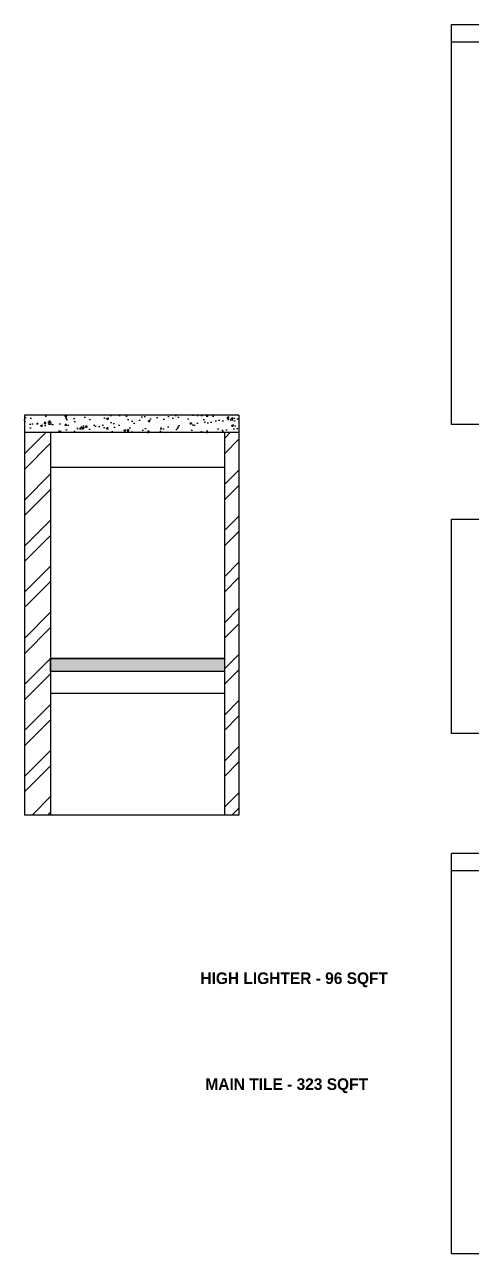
# Model space of a CAD drawing. Header units: inches. Extents: x 9636 to 21597, y -10243 to 557.
# Drawn here: x 11709.5 to 11863.8, y -4619.5 to -4195.4 of the extents above; entities that cross this region are included whole.
import ezdxf

# ---------------------------------------------------------------- set-up
doc = ezdxf.new("R2010")
doc.units = ezdxf.units.IN
doc.header["$MEASUREMENT"] = 0
doc.layers.add('IEL-HATCH-002', color=7, linetype='Continuous')
doc.styles.add('HEMI', font='stylu.ttf')

msp = doc.modelspace()

# ---------------------------------------------------------------- hatches: boundary and pattern name
at = {"layer": 'IEL-HATCH-002', "transparency": 33554687}
h = msp.add_hatch(dxfattribs=at)
h.set_pattern_fill('AR-CONC', color=9)
h.set_pattern_definition([(50, (0, 0), (7.1726018, -0.6275213), [0.75, -8.25]), (355, (0, 0), (-1.3875133, 7.5219213), [0.6, -6.6]), (100.451444, (0.598, -0.052), (5.7850885, 6.8944), [0.637402, -7.011421]), (46.1842, (0, 2), (10.672413, -1.655193), [1.125, -12.375]), (96.63564, (0.889, 1.862), (9.3466195, 9.741186), [0.956103, -10.517138]), (351.18416, (0, 2), (9.346619, 9.741186), [0.9, -9.9]), (21, (1, 1.5), (5.9690705, -4.026189), [0.75, -8.25]), (326, (1, 1.5), (2.4331533, 7.2515005), [0.6, -6.6]), (71.451445, (1.4974, 1.1645), (8.4022238, 3.2253115), [0.637402, -7.011421]), (37.5, (0, 0), (0.12159855, 3.32893854), [0, -6.52, 0, -6.7, 0, -6.625]), (7.5, (0, 0), (2.6306954, 3.9441171), [0, -3.82, 0, -6.37, 0, -2.525]), (327.5, (-2.23, 0), (5.33822436, -0.2255487), [0, -2.5, 0, -7.8, 0, -10.35]), (317.5, (-3.23, 0), (5.8318617, 1.0010498), [0, -3.25, 0, -5.18, 0, -7.35])])
h.paths.add_polyline_path([(11783.51, -4330.21), (11709.51, -4330.21), (11709.51, -4336.21), (11783.51, -4336.21)])
at = {"layer": 'IEL-HATCH-002', "true_color": 0xf27172, "transparency": 33554687}
h = msp.add_hatch(dxfattribs=at)
h.set_pattern_fill('ANSI32', color=11, scale=30)
h.paths.add_polyline_path([(11718.51, -4336.21), (11709.51, -4336.21), (11709.51, -4468.21), (11718.51, -4468.21)])
h.paths.add_polyline_path([(11783.51, -4336.21), (11778.51, -4336.21), (11778.51, -4468.21), (11783.51, -4468.21)])
at = {"layer": 'IEL-HATCH-002', "true_color": 0x000000, "transparency": 33554687}
h = msp.add_hatch(color=18, dxfattribs=at)
h.dxf.hatch_style = 1
h.set_gradient(color1=(244, 238, 81), color2=(199, 192, 184), name='CURVED')
h.paths.add_polyline_path([(11778.51, -4414.21), (11730.51, -4414.21), (11730.51, -4418.65), (11778.51, -4418.65)])
h.paths.add_polyline_path([(11730.51, -4414.21), (11718.51, -4414.21), (11718.51, -4418.65), (11730.51, -4418.65)])

# ---------------------------------------------------------------- linework, layer by layer
at = {"color": 18, "true_color": 0x000000}
for p, q in [((11856.9, -4195.37), (12036.9, -4195.37)), ((11856.9, -4333.37), (11856.9, -4195.37)), ((11856.9, -4201.37), (12036.9, -4201.37)), ((11783.51, -4330.21), (11709.51, -4330.21)), ((11709.51, -4330.21), (11709.51, -4468.21)), ((11783.51, -4330.21), (11783.51, -4468.21)), ((12036.9, -4333.37), (11856.9, -4333.37)), ((11783.51, -4336.21), (11709.51, -4336.21)), ((11718.51, -4336.21), (11718.51, -4468.21)), ((11778.51, -4336.21), (11778.51, -4468.21)), ((11778.51, -4348.21), (11718.51, -4348.21)), ((11856.9, -4366.06), (11968.9, -4366.06)), ((11856.9, -4440.06), (11856.9, -4366.06)), ((11778.51, -4414.21), (11718.51, -4414.21)), ((11778.51, -4426.21), (11718.51, -4426.21)), ((12036.9, -4440.06), (11856.9, -4440.06)), ((11783.51, -4468.21), (11709.51, -4468.21)), ((11856.9, -4619.52), (11856.9, -4481.52)), ((12036.9, -4481.52), (11856.9, -4481.52)), ((12036.9, -4487.52), (11856.9, -4487.52)), ((11856.9, -4619.52), (12036.9, -4619.52))]:
    msp.add_line(p, q, dxfattribs=at)
msp.add_lwpolyline([(11718.51, -4414.21), (11778.51, -4414.21), (11778.51, -4418.65), (11718.51, -4418.65)], close=True, dxfattribs=at)

# ---------------------------------------------------------------- texts
at = {"color": 1, "lineweight": 15, "char_height": 4, "width": 81.1585, "attachment_point": 3, "rotation": 0.0094, "style": 'HEMI'}
for s, insert in [('\\pxqc;{\\fStylus BT|b1|i0|c0|p34;HIGH LIGHTER - 96 SQFT }', (11843.2, -4522.52)), ('\\pxqc;{\\fStylus BT|b1|i0|c0|p34;MAIN TILE - 323 SQFT}', (11840.62, -4559.08))]:
    msp.add_mtext(s, dxfattribs=dict(at, insert=insert))

doc.saveas('drawing.dxf')
